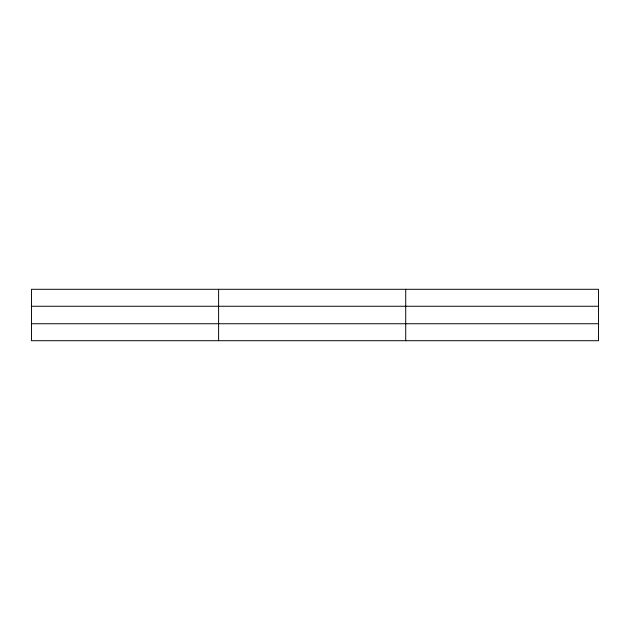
<?xml version="1.0" encoding="UTF-8"?>
<svg xmlns="http://www.w3.org/2000/svg" width="630" height="630" viewBox="0 0 630 630"><rect width="100%" height="100%" fill="white"/><g stroke="black" fill="none" stroke-linecap="round" stroke-linejoin="round"><path stroke-width="0.94" d="M218.61 340.704L218.61 289.296M405.72 340.704L405.72 289.296M598.5 306.259L598.5 289.296L31.5 289.296L31.5 340.704L598.5 340.704L598.5 306.259L31.5 306.259M31.5 323.741L598.5 323.741"/></g></svg>
